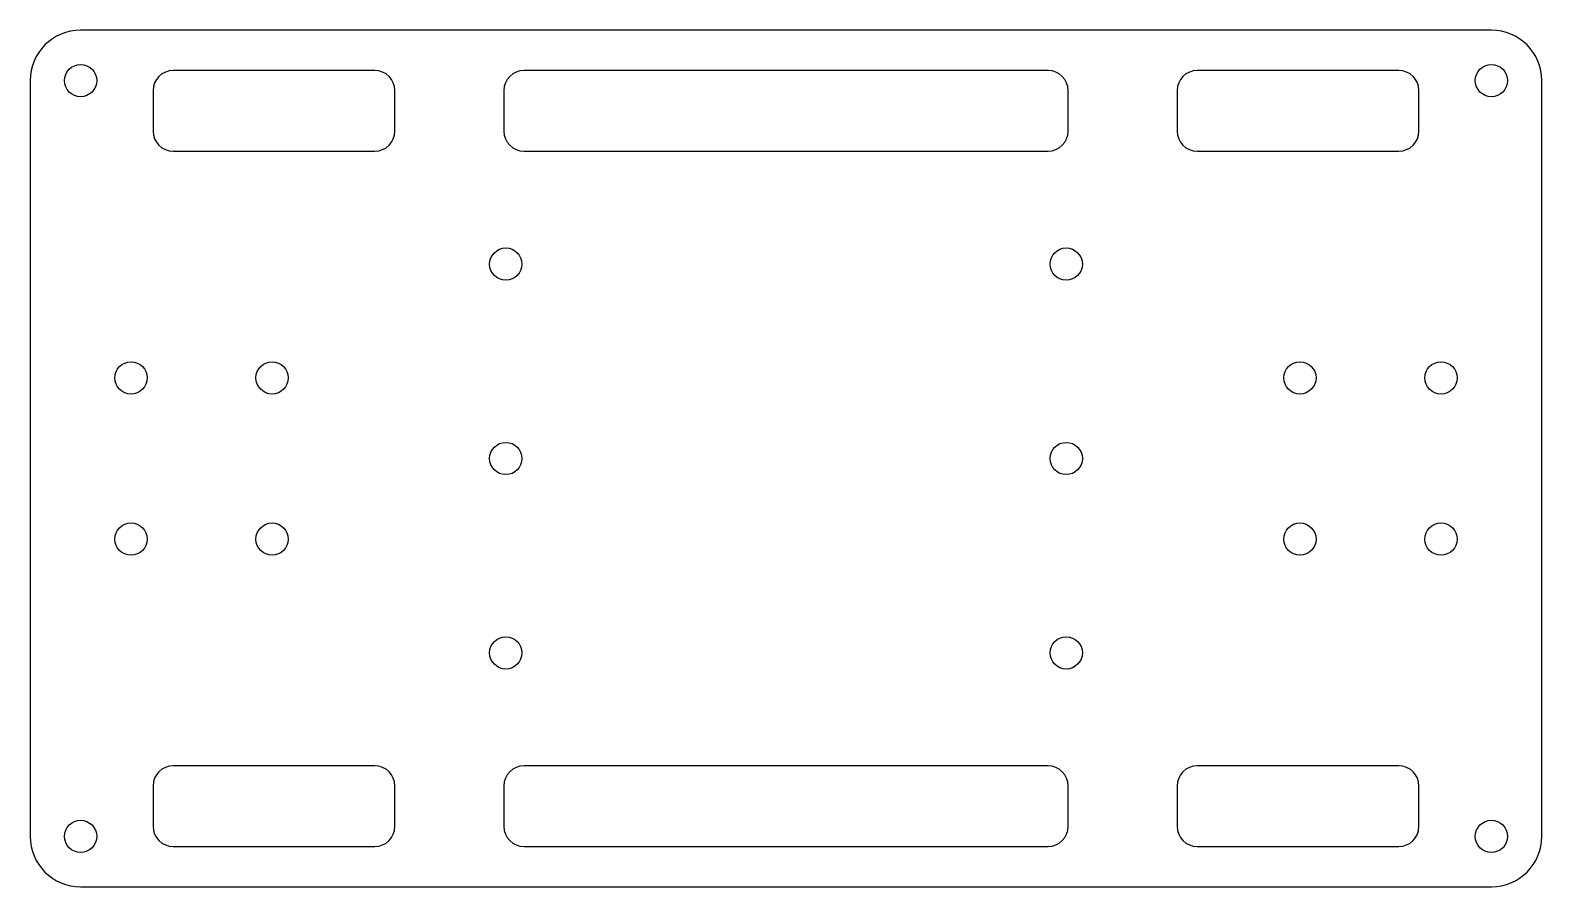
# Model space of a CAD drawing. Header units: millimetres. Extents: x -75 to 75, y -42 to 42.
import ezdxf

# ---------------------------------------------------------------- set-up
doc = ezdxf.new("R2010")
doc.units = ezdxf.units.MM

msp = doc.modelspace()

# ---------------------------------------------------------------- linework, layer by layer
at = {"color": 7, "linetype": 'Continuous', "lineweight": 25}
for p, q in [((70, 42.5), (-70, 42.5)), ((-75, 37.5), (-75, -37.5)), ((-40.81, 38.5), (-60.81, 38.5)), ((26, 38.5), (-26, 38.5)), ((60.81, 38.5), (40.81, 38.5)), ((75, -37.5), (75, 37.5)), ((-62.81, 36.5), (-62.81, 32.5)), ((-38.81, 32.5), (-38.81, 36.5)), ((-28, 36.5), (-28, 32.5)), ((28, 32.5), (28, 36.5)), ((38.81, 36.5), (38.81, 32.5)), ((62.81, 32.5), (62.81, 36.5)), ((-60.81, 30.5), (-40.81, 30.5)), ((-26, 30.5), (26, 30.5)), ((40.81, 30.5), (60.81, 30.5)), ((-40.81, -30.5), (-60.81, -30.5)), ((26, -30.5), (-26, -30.5)), ((60.81, -30.5), (40.81, -30.5)), ((-62.81, -32.5), (-62.81, -36.5)), ((-38.81, -36.5), (-38.81, -32.5)), ((-28, -32.5), (-28, -36.5)), ((28, -36.5), (28, -32.5)), ((38.81, -32.5), (38.81, -36.5)), ((62.81, -36.5), (62.81, -32.5)), ((-60.81, -38.5), (-40.81, -38.5)), ((-26, -38.5), (26, -38.5)), ((40.81, -38.5), (60.81, -38.5)), ((-70, -42.5), (70, -42.5))]:
    msp.add_line(p, q, dxfattribs=at)
for centre in [(-70, 37.5), (70, 37.5), (-27.81, 19.29), (27.81, 19.29), (-65, 8), (-51, 8), (51, 8), (65, 8), (-27.81, 0), (27.81, 0), (-65, -8), (-51, -8), (51, -8), (65, -8), (-27.81, -19.29), (27.81, -19.29), (-70, -37.5), (70, -37.5)]:
    msp.add_circle(centre, 1.6, dxfattribs=at)
for centre, radius, start, end in [((-70, 37.5), 5, 90, 180), ((70, 37.5), 5, 0, 90), ((-60.81, 36.5), 2, 90, 180), ((-40.81, 36.5), 2, 0, 90), ((-26, 36.5), 2, 90, 180), ((26, 36.5), 2, 0, 90), ((40.81, 36.5), 2, 90, 180), ((60.81, 36.5), 2, 0, 90), ((-60.81, 32.5), 2, 180, 270), ((-40.81, 32.5), 2, 270, 0), ((-26, 32.5), 2, 180, 270), ((26, 32.5), 2, 270, 0), ((40.81, 32.5), 2, 180, 270), ((60.81, 32.5), 2, 270, 0), ((-60.81, -32.5), 2, 90, 180), ((-40.81, -32.5), 2, 0, 90), ((-26, -32.5), 2, 90, 180), ((26, -32.5), 2, 0, 90), ((40.81, -32.5), 2, 90, 180), ((60.81, -32.5), 2, 0, 90), ((-70, -37.5), 5, 180, 270), ((-60.81, -36.5), 2, 180, 270), ((-40.81, -36.5), 2, 270, 0), ((-26, -36.5), 2, 180, 270), ((26, -36.5), 2, 270, 0), ((40.81, -36.5), 2, 180, 270), ((60.81, -36.5), 2, 270, 0), ((70, -37.5), 5, 270, 0)]:
    msp.add_arc(centre, radius, start, end, dxfattribs=at)

doc.saveas('drawing.dxf')
